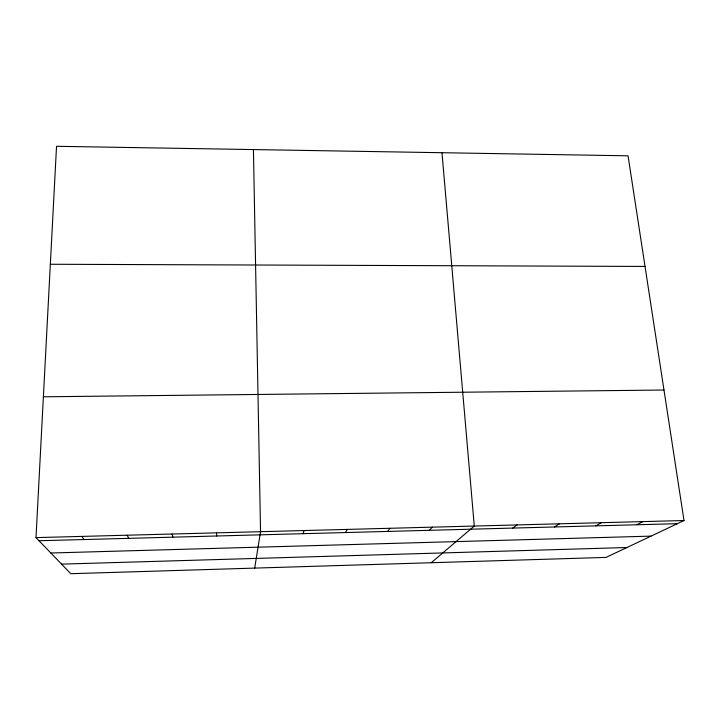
<?xml version="1.0" encoding="UTF-8"?>
<svg xmlns="http://www.w3.org/2000/svg" width="720" height="720" viewBox="0 0 720 720"><rect width="100%" height="100%" fill="white"/><g stroke="black" fill="none" stroke-linecap="round" stroke-linejoin="round"><path stroke-width="1.08" d="M36 537.615L56.529 146.295L628.056 155.808L684 520.524L606.033 557.406L70.785 573.705L36 537.615L684 520.524M254.691 568.107L260.55 531.693L253.431 149.571M302.967 533.691L304.137 530.541M345.483 532.548L347.301 529.407M387.585 531.423L390.042 528.282M429.291 530.316L432.369 527.166M431.289 562.725L474.291 526.059L441.981 152.712M512.748 528.084L517.059 524.925M554.49 526.968L559.413 523.809M595.827 525.861L601.344 522.702M636.777 524.763L642.87 521.613M50.832 553.005L651.006 536.13M61.56 564.129L626.922 547.524M39.015 540.747L677.331 523.683M43.389 396.801L663.984 390.024M50.337 264.258L645.021 266.436M81.819 536.409L84.096 539.541M127.17 535.212L128.736 538.344M172.071 534.033L172.935 537.165M216.531 532.854L216.702 535.995"/></g></svg>
